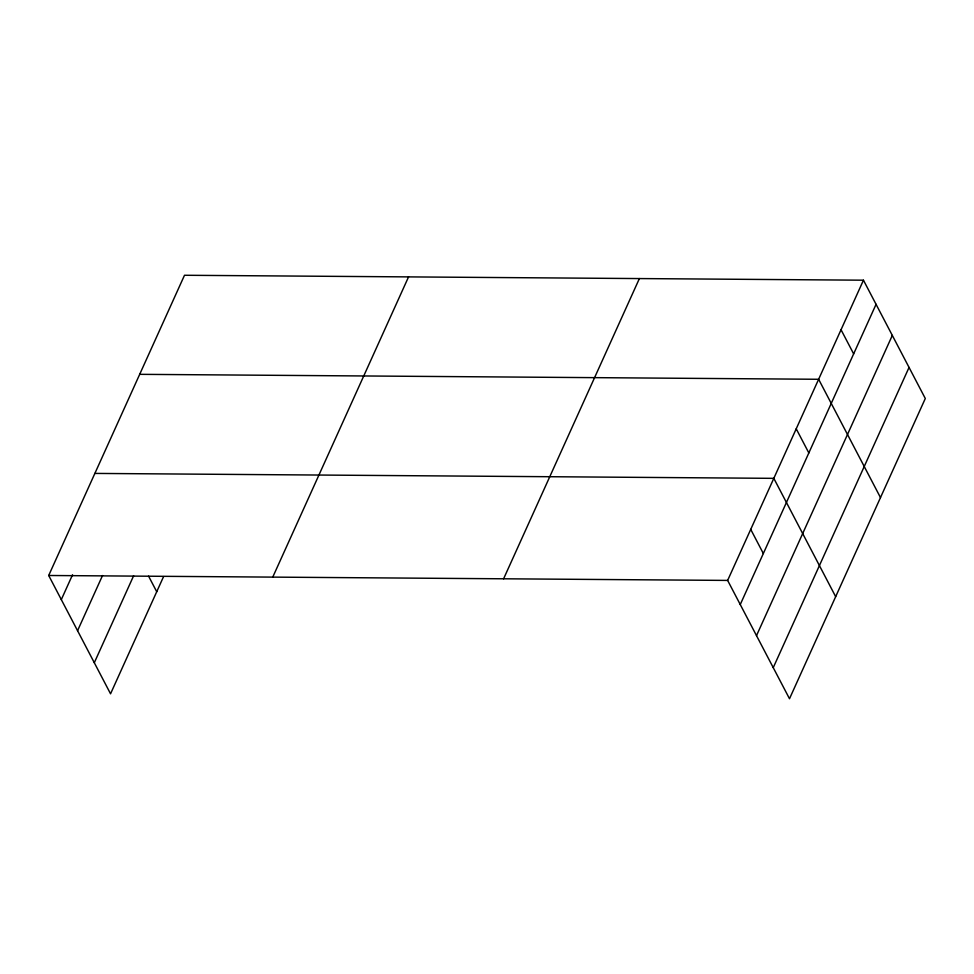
<?xml version="1.0" encoding="UTF-8"?>
<svg xmlns="http://www.w3.org/2000/svg" width="974" height="974" viewBox="0 0 974 974"><rect width="100%" height="100%" fill="white"/><g stroke="black" fill="none" stroke-linecap="round" stroke-linejoin="round"><path stroke-width="1.46" d="M163.571 576.596L110.549 693.805L48.7 575.488L184.5 275.265L863.451 280.195L925.3 398.512L789.5 698.735L727.639 580.419L863.451 280.195M61.313 599.619L72.539 574.782M77.567 630.702L102.526 575.524M94.308 662.722L133.608 575.817M272.757 577.119L408.556 276.896M503.595 578.799L639.394 278.564M740.252 604.55L876.064 304.326M756.506 635.632L892.306 335.409M773.246 667.653L909.046 367.429M139.684 374.333L818.635 379.276L880.484 497.58M94.868 473.413L773.819 478.344L835.668 596.66M48.7 575.488L727.639 580.419M841.037 329.736L853.65 353.854M796.221 428.803L808.834 452.934M750.735 529.381L763.336 553.512M148.596 576.182L156.729 591.729"/></g></svg>
